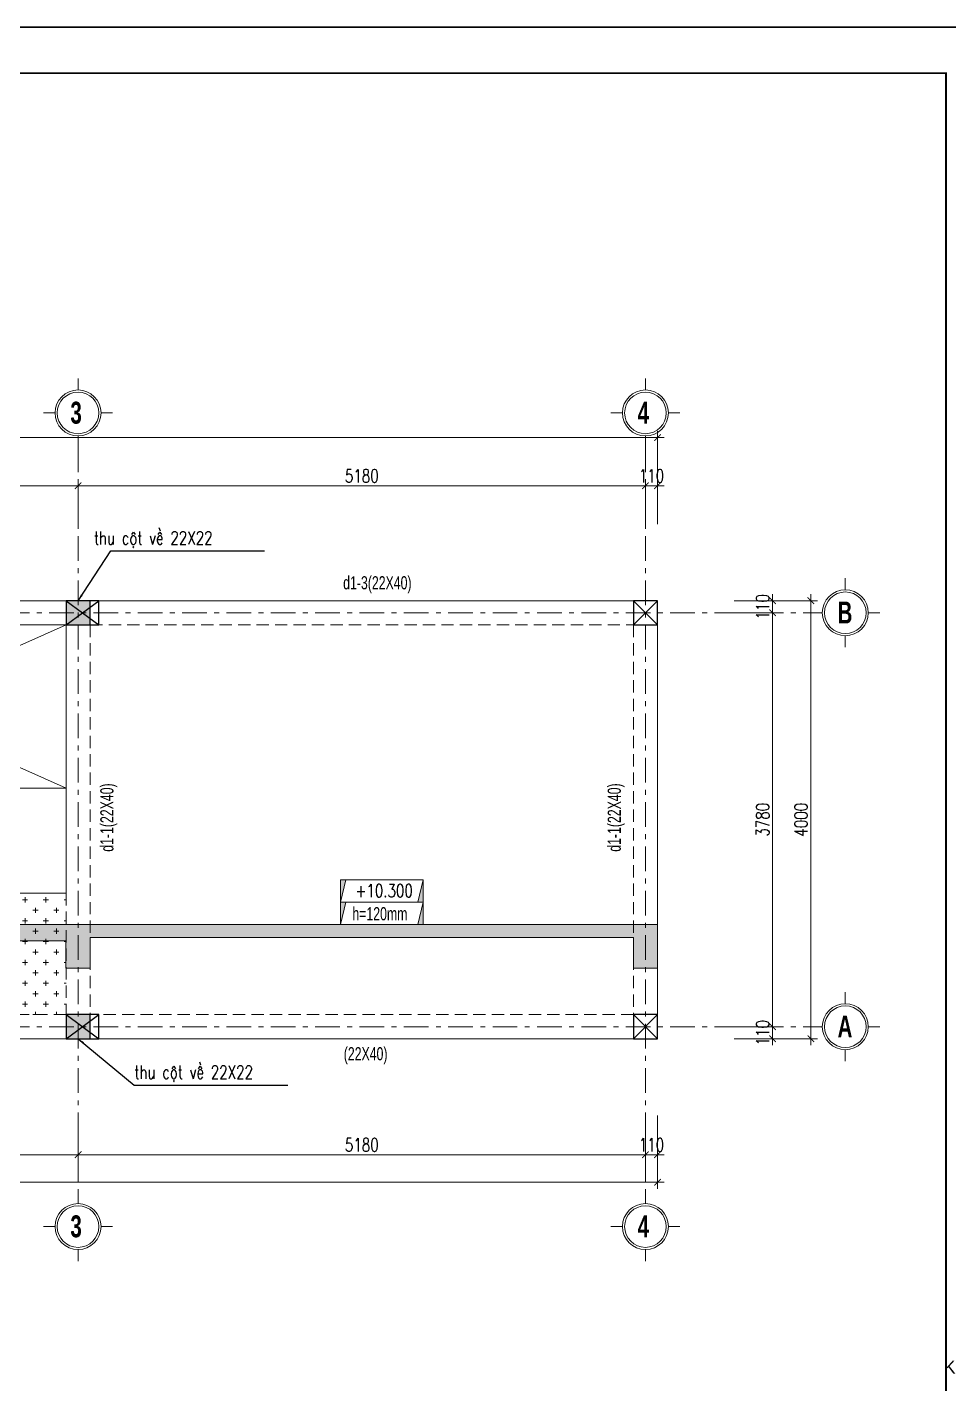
# Model space of a CAD drawing. Extents: x -2098986 to 943, y -1296280 to 73591.
# Drawn here: x -1772274 to -1763858, y -1156617 to -1144227 of the extents above; entities that cross this region are included whole.
import ezdxf
from ezdxf.enums import TextEntityAlignment as Align

# ---------------------------------------------------------------- set-up
doc = ezdxf.new("R2010")
doc.units = 0
doc.header["$LTSCALE"] = 150
doc.header["$PDMODE"] = 35
doc.linetypes.add('_Tim', pattern=[9, 5, -1.5, 1, -1.5])
doc.linetypes.add('HIDDEN', pattern=[0.375, 0.25, -0.125])
doc.layers.get('0').update_dxf_attribs({"lineweight": 18})
doc.layers.get('Defpoints').update_dxf_attribs({"lineweight": 18})
for name, color, linetype, lineweight in [('05.Text', 253, 'Continuous', 18), ('11.Khung bo', 32, 'Continuous', 50), ('12.Khung', 36, 'Continuous', 25), ('LS-CAT', 30, 'Continuous', 20), ('LS-DIM', 251, 'Continuous', 13), ('LS-HATCH', 147, 'Continuous', 9), ('LS-TEXT', 60, 'Continuous', 20), ('LS-THAY', 7, 'Continuous', 20), ('LS-TRUC', 108, '_Tim', 9)]:
    doc.layers.add(name, color=color, linetype=linetype, lineweight=lineweight)
doc.layers.add('DIM', color=1, linetype='Continuous')
doc.layers.add('HATCH', color=8, linetype='Continuous')
doc.layers.add('Tpl_Bound', color=1, linetype='Continuous', plot=False)
doc.styles.add('AVANTHB', font='')
doc.styles.add('KCVN-LEADER', font='vnromadi.shx', dxfattribs={"width": 0.7, "height": 4})
doc.styles.add('VnAvantH', font='')
doc.styles.add('vnsimpli', font='vnsimli.shx', dxfattribs={"width": 0.75})
doc.styles.get('AVANTHB').set_extended_font_data('.VnAvantH', bold=True)
doc.styles.get('VnAvantH').set_extended_font_data('.VnAvantH')
doc.dimstyles.new('D100(120)', dxfattribs={"dimtxt": 120, "dimasz": 60, "dimexe": 60, "dimexo": 0, "dimgap": 30, "dimtad": 1, "dimdec": 0, "dimdsep": 46, "dimtxsty": 'vnsimpli', "dimblk": 'ARCHTICK', "dimcen": 0, "dimdle": 60, "dimclrd": 256, "dimclre": 256, "dimclrt": 60, "dimadec": 0, "dimazin": 0, "dimtfac": 1, "dimtdec": 0, "dimtix": 1, "dimtmove": 0, "dimatfit": 3, "dimfxl": 1, "dimarcsym": 0})

# ---------------------------------------------------------------- blocks, each defined once
blk = doc.blocks.new('100')
at = {"layer": '11.Khung bo', "const_width": 26.66642171496807}
blk.add_lwpolyline([(1860912.952608051, -945239.81715016), (1860912.952608051, -916940.07710515), (1896062.629731093, -916940.07710515), (1896062.629731093, -945239.81715016)], close=True, dxfattribs=at)
blk.add_lwpolyline([(1860912.952608051, -945239.81715016), (1860912.952608051, -916940.07710515), (1896062.629731093, -916940.07710515), (1896062.629731093, -945239.81715016)], close=True, dxfattribs=at)
blk.add_lwpolyline([(1860912.952608051, -945239.81715016), (1860912.952608051, -916940.07710515), (1896062.629731093, -916940.07710515), (1896062.629731093, -945239.81715016)], close=True, dxfattribs=at)
at = {"layer": '12.Khung'}
blk.add_lwpolyline([(1901579.245723378, -945939.8107201778), (1901579.245723378, -916240.083535132), (1859579.631522303, -916240.083535132), (1859579.631522303, -945939.8107201778)], close=True, dxfattribs=at)
blk.add_lwpolyline([(1901579.245723378, -945939.8107201778), (1901579.245723378, -916240.083535132), (1859579.631522303, -916240.083535132), (1859579.631522303, -945939.8107201778)], close=True, dxfattribs=at)
blk.add_lwpolyline([(1901579.245723378, -945939.8107201778), (1901579.245723378, -916240.083535132), (1859579.631522303, -916240.083535132), (1859579.631522303, -945939.8107201778)], close=True, dxfattribs=at)
at = {"layer": '05.Text', "style": 'VnAvantH'}
blk.add_text('KTS.lª thÕ trinh', height=197.998181233638, dxfattribs=at).set_placement((1898428.190890329, -936733.1964811767), align=Align.RIGHT)
blk = doc.blocks.new('DANHTRUC')
for p, q in [((980383.3583424512, -947346.5755081226), (980383.3583424512, -947136.5755081228)), ((979963.3582164618, -947766.5756341117), (979753.3581534672, -947766.5756341117)), ((980803.3584684402, -947766.5756341117), (981013.3585314353, -947766.5756341117)), ((980383.3583424512, -948186.575760101), (980383.3583424512, -948396.575760101))]:
    blk.add_line(p, q)
for radius in [420.0001259892014, 380.0001259892015]:
    blk.add_circle((980383.3583424512, -947766.5756341117), radius)
blk = doc.blocks.new('_ArchTick')
at = {"layer": 'DIM', "color": 0, "const_width": 0.15}
blk.add_lwpolyline([(-0.5, -0.5), (0.5, 0.5)], dxfattribs=at)
blk = doc.blocks.new('*D1279')
at = {"layer": 'Defpoints', "color": 0, "transparency": 16777216}
for p in [(-2043752.803524339, -1120313.568283379), (-2047332.803524339, -1120663.568283379), (-2043752.803524339, -1120663.568283379)]:
    blk.add_point(p, dxfattribs=at)
at = {"layer": 'LS-DIM', "lineweight": -2, "transparency": 16777216}
for p, q in [((-2047332.803524339, -1120663.568283379), (-2047332.803524339, -1120253.568283379)), ((-2043752.803524339, -1120663.568283379), (-2043752.803524339, -1120253.568283379)), ((-2047392.803524339, -1120313.568283379), (-2043692.803524339, -1120313.568283379))]:
    blk.add_line(p, q, dxfattribs=at)
at = {"layer": 'LS-DIM', "lineweight": -2, "transparency": 16777216, "xscale": 60, "yscale": 60, "zscale": 60, "rotation": 180}
blk.add_blockref('_ArchTick', (-2047332.803524339, -1120313.568283379), dxfattribs=at)
at = {"layer": 'LS-DIM', "lineweight": -2, "transparency": 16777216, "xscale": 60, "yscale": 60, "zscale": 60}
blk.add_blockref('_ArchTick', (-2043752.803524339, -1120313.568283379), dxfattribs=at)
at = {"layer": 'LS-DIM', "color": 60, "transparency": 16777216, "insert": (-2045542.803524339, -1120223.568283379), "char_height": 120, "attachment_point": 5, "style": 'vnsimpli'}
blk.add_mtext('3580', dxfattribs=at)
blk = doc.blocks.new('*D1280')
at = {"layer": 'Defpoints', "color": 0, "transparency": 16777216}
for p in [(-2038572.803524339, -1120313.568283379), (-2043752.803524339, -1120663.568283379), (-2038572.803524339, -1120663.568283379)]:
    blk.add_point(p, dxfattribs=at)
at = {"layer": 'LS-DIM', "lineweight": -2, "transparency": 16777216}
for p, q in [((-2043752.803524339, -1120663.568283379), (-2043752.803524339, -1120253.568283379)), ((-2038572.803524339, -1120663.568283379), (-2038572.803524339, -1120253.568283379)), ((-2043812.803524339, -1120313.568283379), (-2038512.803524339, -1120313.568283379))]:
    blk.add_line(p, q, dxfattribs=at)
at = {"layer": 'LS-DIM', "lineweight": -2, "transparency": 16777216, "xscale": 60, "yscale": 60, "zscale": 60, "rotation": 180}
blk.add_blockref('_ArchTick', (-2043752.803524339, -1120313.568283379), dxfattribs=at)
at = {"layer": 'LS-DIM', "lineweight": -2, "transparency": 16777216, "xscale": 60, "yscale": 60, "zscale": 60}
blk.add_blockref('_ArchTick', (-2038572.803524339, -1120313.568283379), dxfattribs=at)
at = {"layer": 'LS-DIM', "color": 60, "transparency": 16777216, "insert": (-2041162.803524339, -1120223.568283379), "char_height": 120, "attachment_point": 5, "style": 'vnsimpli'}
blk.add_mtext('5180', dxfattribs=at)
blk = doc.blocks.new('*D1281')
at = {"layer": 'Defpoints', "color": 0, "transparency": 16777216}
for p in [(-2038462.803524339, -1120313.568283379), (-2038572.803524339, -1120663.568283379), (-2038462.803524339, -1120663.568283379)]:
    blk.add_point(p, dxfattribs=at)
at = {"layer": 'LS-DIM', "lineweight": -2, "transparency": 16777216}
for p, q in [((-2038572.803524339, -1120663.568283379), (-2038572.803524339, -1120253.568283379)), ((-2038462.803524339, -1120663.568283379), (-2038462.803524339, -1120253.568283379)), ((-2038572.803524339, -1120313.568283379), (-2038632.803524339, -1120313.568283379)), ((-2038572.803524339, -1120313.568283379), (-2038462.803524339, -1120313.568283379)), ((-2038462.803524339, -1120313.568283379), (-2038402.803524339, -1120313.568283379))]:
    blk.add_line(p, q, dxfattribs=at)
at = {"layer": 'LS-DIM', "lineweight": -2, "transparency": 16777216, "xscale": 60, "yscale": 60, "zscale": 60}
blk.add_blockref('_ArchTick', (-2038572.803524339, -1120313.568283379), dxfattribs=at)
at = {"layer": 'LS-DIM', "lineweight": -2, "transparency": 16777216, "xscale": 60, "yscale": 60, "zscale": 60, "rotation": 180}
blk.add_blockref('_ArchTick', (-2038462.803524339, -1120313.568283379), dxfattribs=at)
at = {"layer": 'LS-DIM', "color": 60, "transparency": 16777216, "insert": (-2038517.803524339, -1120223.568283379), "char_height": 120, "attachment_point": 5, "style": 'vnsimpli'}
blk.add_mtext('110', dxfattribs=at)
blk = doc.blocks.new('*D1282')
at = {"layer": 'Defpoints', "color": 0, "transparency": 16777216}
for p in [(-2053462.803524339, -1119873.568283379), (-2053462.803524339, -1120663.568283379), (-2038462.803524339, -1120663.568283379)]:
    blk.add_point(p, dxfattribs=at)
at = {"layer": 'LS-DIM', "lineweight": -2, "transparency": 16777216}
for p, q in [((-2038402.803524339, -1119873.568283379), (-2053522.803524339, -1119873.568283379)), ((-2053462.803524339, -1120663.568283379), (-2053462.803524339, -1119813.568283379)), ((-2038462.803524339, -1120663.568283379), (-2038462.803524339, -1119813.568283379))]:
    blk.add_line(p, q, dxfattribs=at)
at = {"layer": 'LS-DIM', "lineweight": -2, "transparency": 16777216, "xscale": 60, "yscale": 60, "zscale": 60, "rotation": 180}
blk.add_blockref('_ArchTick', (-2053462.803524339, -1119873.568283379), dxfattribs=at)
at = {"layer": 'LS-DIM', "lineweight": -2, "transparency": 16777216, "xscale": 60, "yscale": 60, "zscale": 60}
blk.add_blockref('_ArchTick', (-2038462.803524339, -1119873.568283379), dxfattribs=at)
at = {"layer": 'LS-DIM', "color": 60, "transparency": 16777216, "insert": (-2045961.803524339, -1119783.568283379), "char_height": 120, "attachment_point": 5, "style": 'vnsimpli'}
blk.add_mtext('15000', dxfattribs=at)
blk = doc.blocks.new('*D1289')
at = {"layer": 'Defpoints', "color": 0, "transparency": 16777216}
for p in [(-2047332.803524339, -1126063.568283379), (-2043752.803524339, -1126063.568283379), (-2043752.803524339, -1126422.568283379)]:
    blk.add_point(p, dxfattribs=at)
at = {"layer": 'LS-DIM', "lineweight": -2, "transparency": 16777216}
for p, q in [((-2047332.803524339, -1126063.568283379), (-2047332.803524339, -1126482.568283379)), ((-2043752.803524339, -1126063.568283379), (-2043752.803524339, -1126482.568283379)), ((-2047392.803524339, -1126422.568283379), (-2043692.803524339, -1126422.568283379))]:
    blk.add_line(p, q, dxfattribs=at)
at = {"layer": 'LS-DIM', "lineweight": -2, "transparency": 16777216, "xscale": 60, "yscale": 60, "zscale": 60, "rotation": 180}
blk.add_blockref('_ArchTick', (-2047332.803524339, -1126422.568283379), dxfattribs=at)
at = {"layer": 'LS-DIM', "lineweight": -2, "transparency": 16777216, "xscale": 60, "yscale": 60, "zscale": 60}
blk.add_blockref('_ArchTick', (-2043752.803524339, -1126422.568283379), dxfattribs=at)
at = {"layer": 'LS-DIM', "color": 60, "transparency": 16777216, "insert": (-2045542.803524339, -1126332.568283379), "char_height": 120, "attachment_point": 5, "style": 'vnsimpli'}
blk.add_mtext('3580', dxfattribs=at)
blk = doc.blocks.new('*D1290')
at = {"layer": 'Defpoints', "color": 0, "transparency": 16777216}
for p in [(-2043752.803524339, -1126063.568283379), (-2038572.803524339, -1126063.568283379), (-2038572.803524339, -1126422.568283379)]:
    blk.add_point(p, dxfattribs=at)
at = {"layer": 'LS-DIM', "lineweight": -2, "transparency": 16777216}
for p, q in [((-2043752.803524339, -1126063.568283379), (-2043752.803524339, -1126482.568283379)), ((-2038572.803524339, -1126063.568283379), (-2038572.803524339, -1126482.568283379)), ((-2043812.803524339, -1126422.568283379), (-2038512.803524339, -1126422.568283379))]:
    blk.add_line(p, q, dxfattribs=at)
at = {"layer": 'LS-DIM', "lineweight": -2, "transparency": 16777216, "xscale": 60, "yscale": 60, "zscale": 60, "rotation": 180}
blk.add_blockref('_ArchTick', (-2043752.803524339, -1126422.568283379), dxfattribs=at)
at = {"layer": 'LS-DIM', "lineweight": -2, "transparency": 16777216, "xscale": 60, "yscale": 60, "zscale": 60}
blk.add_blockref('_ArchTick', (-2038572.803524339, -1126422.568283379), dxfattribs=at)
at = {"layer": 'LS-DIM', "color": 60, "transparency": 16777216, "insert": (-2041162.803524339, -1126332.568283379), "char_height": 120, "attachment_point": 5, "style": 'vnsimpli'}
blk.add_mtext('5180', dxfattribs=at)
blk = doc.blocks.new('*D1291')
at = {"layer": 'Defpoints', "color": 0, "transparency": 16777216}
for p in [(-2038572.803524339, -1126063.568283379), (-2038462.803524339, -1126063.568283379), (-2038462.803524339, -1126422.568283379)]:
    blk.add_point(p, dxfattribs=at)
at = {"layer": 'LS-DIM', "lineweight": -2, "transparency": 16777216}
for p, q in [((-2038572.803524339, -1126063.568283379), (-2038572.803524339, -1126482.568283379)), ((-2038462.803524339, -1126063.568283379), (-2038462.803524339, -1126482.568283379)), ((-2038572.803524339, -1126422.568283379), (-2038632.803524339, -1126422.568283379)), ((-2038572.803524339, -1126422.568283379), (-2038462.803524339, -1126422.568283379)), ((-2038462.803524339, -1126422.568283379), (-2038402.803524339, -1126422.568283379))]:
    blk.add_line(p, q, dxfattribs=at)
at = {"layer": 'LS-DIM', "lineweight": -2, "transparency": 16777216, "xscale": 60, "yscale": 60, "zscale": 60}
blk.add_blockref('_ArchTick', (-2038572.803524339, -1126422.568283379), dxfattribs=at)
at = {"layer": 'LS-DIM', "lineweight": -2, "transparency": 16777216, "xscale": 60, "yscale": 60, "zscale": 60, "rotation": 180}
blk.add_blockref('_ArchTick', (-2038462.803524339, -1126422.568283379), dxfattribs=at)
at = {"layer": 'LS-DIM', "color": 60, "transparency": 16777216, "insert": (-2038517.803524339, -1126332.568283379), "char_height": 120, "attachment_point": 5, "style": 'vnsimpli'}
blk.add_mtext('110', dxfattribs=at)
blk = doc.blocks.new('*D1292')
at = {"layer": 'Defpoints', "color": 0, "transparency": 16777216}
for p in [(-2053462.803524339, -1126063.568283379), (-2038462.803524339, -1126063.568283379), (-2053462.803524339, -1126673.568283379)]:
    blk.add_point(p, dxfattribs=at)
at = {"layer": 'LS-DIM', "lineweight": -2, "transparency": 16777216}
for p, q in [((-2053462.803524339, -1126063.568283379), (-2053462.803524339, -1126733.568283379)), ((-2038462.803524339, -1126063.568283379), (-2038462.803524339, -1126733.568283379)), ((-2038402.803524339, -1126673.568283379), (-2053522.803524339, -1126673.568283379))]:
    blk.add_line(p, q, dxfattribs=at)
at = {"layer": 'LS-DIM', "lineweight": -2, "transparency": 16777216, "xscale": 60, "yscale": 60, "zscale": 60, "rotation": 180}
blk.add_blockref('_ArchTick', (-2053462.803524339, -1126673.568283379), dxfattribs=at)
at = {"layer": 'LS-DIM', "lineweight": -2, "transparency": 16777216, "xscale": 60, "yscale": 60, "zscale": 60}
blk.add_blockref('_ArchTick', (-2038462.803524339, -1126673.568283379), dxfattribs=at)
at = {"layer": 'LS-DIM', "color": 60, "transparency": 16777216, "insert": (-2045961.803524339, -1126583.568283379), "char_height": 120, "attachment_point": 5, "style": 'vnsimpli'}
blk.add_mtext('15000', dxfattribs=at)
blk = doc.blocks.new('*D1293')
at = {"layer": 'Defpoints', "color": 0, "transparency": 16777216}
for p in [(-2037762.80352434, -1125253.568283379), (-2037412.803524345, -1125253.568283379), (-2037762.80352434, -1125363.568283379)]:
    blk.add_point(p, dxfattribs=at)
at = {"layer": 'LS-DIM', "lineweight": -2, "transparency": 16777216}
for p, q in [((-2037762.80352434, -1125253.568283379), (-2037352.803524345, -1125253.568283379)), ((-2037412.803524345, -1125253.568283379), (-2037412.803524345, -1125193.568283379)), ((-2037412.803524345, -1125363.568283379), (-2037412.803524345, -1125253.568283379)), ((-2037762.80352434, -1125363.568283379), (-2037352.803524345, -1125363.568283379)), ((-2037412.803524345, -1125363.568283379), (-2037412.803524345, -1125423.568283379))]:
    blk.add_line(p, q, dxfattribs=at)
at = {"layer": 'LS-DIM', "lineweight": -2, "transparency": 16777216, "xscale": 60, "yscale": 60, "zscale": 60}
for p, rotation in [((-2037412.803524345, -1125253.568283379), 270), ((-2037412.803524345, -1125363.568283379), 90)]:
    blk.add_blockref('_ArchTick', p, dxfattribs=dict(at, rotation=rotation))
at = {"layer": 'LS-DIM', "color": 60, "transparency": 16777216, "insert": (-2037502.803524344, -1125308.568283378), "char_height": 120, "attachment_point": 5, "rotation": 90, "style": 'vnsimpli'}
blk.add_mtext('110', dxfattribs=at)
blk = doc.blocks.new('*D1294')
at = {"layer": 'Defpoints', "color": 0, "transparency": 16777216}
for p in [(-2037762.80352434, -1121473.568283379), (-2037412.803524346, -1121473.568283379), (-2037762.80352434, -1125253.568283379)]:
    blk.add_point(p, dxfattribs=at)
at = {"layer": 'LS-DIM', "lineweight": -2, "transparency": 16777216}
for p, q in [((-2037412.803524346, -1125313.568283379), (-2037412.803524346, -1121413.568283379)), ((-2037762.80352434, -1121473.568283379), (-2037352.803524346, -1121473.568283379)), ((-2037762.80352434, -1125253.568283379), (-2037352.803524346, -1125253.568283379))]:
    blk.add_line(p, q, dxfattribs=at)
at = {"layer": 'LS-DIM', "lineweight": -2, "transparency": 16777216, "xscale": 60, "yscale": 60, "zscale": 60}
for p, rotation in [((-2037412.803524346, -1121473.568283379), 90), ((-2037412.803524346, -1125253.568283379), 270)]:
    blk.add_blockref('_ArchTick', p, dxfattribs=dict(at, rotation=rotation))
at = {"layer": 'LS-DIM', "color": 60, "transparency": 16777216, "insert": (-2037502.803524345, -1123363.568283378), "char_height": 120, "attachment_point": 5, "rotation": 90, "style": 'vnsimpli'}
blk.add_mtext('3780', dxfattribs=at)
blk = doc.blocks.new('*D1295')
at = {"layer": 'Defpoints', "color": 0, "transparency": 16777216}
for p in [(-2037762.80352434, -1121363.568283379), (-2037412.803524346, -1121363.568283379), (-2037762.80352434, -1121473.568283379)]:
    blk.add_point(p, dxfattribs=at)
at = {"layer": 'LS-DIM', "lineweight": -2, "transparency": 16777216}
for p, q in [((-2037762.80352434, -1121363.568283379), (-2037352.803524346, -1121363.568283379)), ((-2037412.803524346, -1121363.568283379), (-2037412.803524346, -1121303.568283379)), ((-2037412.803524346, -1121473.568283379), (-2037412.803524346, -1121363.568283379)), ((-2037762.80352434, -1121473.568283379), (-2037352.803524346, -1121473.568283379)), ((-2037412.803524346, -1121473.568283379), (-2037412.803524346, -1121533.568283379))]:
    blk.add_line(p, q, dxfattribs=at)
at = {"layer": 'LS-DIM', "lineweight": -2, "transparency": 16777216, "xscale": 60, "yscale": 60, "zscale": 60}
for p, rotation in [((-2037412.803524346, -1121363.568283379), 270), ((-2037412.803524346, -1121473.568283379), 90)]:
    blk.add_blockref('_ArchTick', p, dxfattribs=dict(at, rotation=rotation))
at = {"layer": 'LS-DIM', "color": 60, "transparency": 16777216, "insert": (-2037502.803524346, -1121418.568283378), "char_height": 120, "attachment_point": 5, "rotation": 90, "style": 'vnsimpli'}
blk.add_mtext('110', dxfattribs=at)
blk = doc.blocks.new('*D1296')
at = {"layer": 'Defpoints', "color": 0, "transparency": 16777216}
for p in [(-2037762.80352434, -1121363.56828338), (-2037762.80352434, -1125363.568283379), (-2037062.803524345, -1125363.568283379)]:
    blk.add_point(p, dxfattribs=at)
at = {"layer": 'LS-DIM', "lineweight": -2, "transparency": 16777216}
for p, q in [((-2037762.80352434, -1121363.56828338), (-2037002.803524345, -1121363.56828338)), ((-2037062.803524345, -1121303.56828338), (-2037062.803524345, -1125423.568283379)), ((-2037762.80352434, -1125363.568283379), (-2037002.803524345, -1125363.568283379))]:
    blk.add_line(p, q, dxfattribs=at)
at = {"layer": 'LS-DIM', "lineweight": -2, "transparency": 16777216, "xscale": 60, "yscale": 60, "zscale": 60}
for p, rotation in [((-2037062.803524345, -1121363.56828338), 90), ((-2037062.803524345, -1125363.568283379), 270)]:
    blk.add_blockref('_ArchTick', p, dxfattribs=dict(at, rotation=rotation))
at = {"layer": 'LS-DIM', "color": 60, "transparency": 16777216, "insert": (-2037152.803524344, -1123363.568283378), "char_height": 120, "attachment_point": 5, "rotation": 90, "style": 'vnsimpli'}
blk.add_mtext('4000', dxfattribs=at)
blk = doc.blocks.new('cot MB')
at = {"layer": 'LS-DIM'}
for points in [[(122683.6432431718, -484995.6967453832), (122600.9388813491, -484995.6967453831), (122600.9388813491, -485336.0968045549)], [(123862.8980267163, -484995.696745383), (123780.1936648936, -485336.0968045549), (123862.8980267162, -485336.0968045549)]]:
    blk.add_hatch(color=256, dxfattribs=at).paths.add_polyline_path(points)
for p, q in [((122600.9388813491, -485336.0968045549), (122683.6432431718, -484995.6967453831)), ((123862.8980267162, -484995.6967453831), (123780.1936648936, -485336.0968045549))]:
    blk.add_line(p, q, dxfattribs=at)
blk.add_lwpolyline([(122600.9388813491, -484995.6967453831), (123862.8980267162, -484995.6967453831), (123862.8980267162, -485336.0968045549), (122600.9388813491, -485336.0968045549)], close=True, dxfattribs=at)
blk = doc.blocks.new('123213123')
at = {"layer": 'HATCH'}
h = blk.add_hatch(color=256, dxfattribs=at)
h.dxf.hatch_style = 1
h.paths.add_polyline_path([(-2043862.803524339, -1121583.568283379), (-2043642.803524339, -1121583.568283379), (-2043642.803524339, -1121363.568283379), (-2043862.803524339, -1121363.568283379)])
h = blk.add_hatch(color=256, dxfattribs=at)
h.dxf.hatch_style = 1
h.paths.add_polyline_path([(-2043862.803524339, -1125363.568283379), (-2043642.803524339, -1125363.568283379), (-2043642.803524339, -1125143.568283379), (-2043862.803524339, -1125143.568283379)])
at = {"layer": 'DIM'}
for p, q in [((-2043862.803524339, -1121363.568283379), (-2043562.803524339, -1121583.568283379)), ((-2043862.803524339, -1121583.568283379), (-2043562.803524339, -1121363.568283379)), ((-2038682.803524339, -1121363.568283379), (-2038462.803524339, -1121583.568283379)), ((-2038682.803524339, -1121583.568283379), (-2038462.803524339, -1121363.568283379)), ((-2043862.803524339, -1125143.568283379), (-2043562.803524339, -1125363.568283379)), ((-2043862.803524339, -1125363.568283379), (-2043562.803524339, -1125143.568283379)), ((-2038682.803524339, -1125143.568283379), (-2038462.803524339, -1125363.568283379)), ((-2038682.803524339, -1125363.568283379), (-2038462.803524339, -1125143.568283379))]:
    blk.add_line(p, q, dxfattribs=at)
for points in [[(-2043862.803524339, -1121583.568283379), (-2043642.803524339, -1121583.568283379), (-2043642.803524339, -1121363.568283379), (-2043862.803524339, -1121363.568283379)], [(-2043862.803524339, -1121583.568283379), (-2043562.803524339, -1121583.568283379), (-2043562.803524339, -1121363.568283379), (-2043862.803524339, -1121363.568283379)], [(-2038682.803524339, -1121583.568283379), (-2038462.803524339, -1121583.568283379), (-2038462.803524339, -1121363.568283379), (-2038682.803524339, -1121363.568283379)], [(-2043862.803524339, -1125363.568283379), (-2043642.803524339, -1125363.568283379), (-2043642.803524339, -1125143.568283379), (-2043862.803524339, -1125143.568283379)], [(-2043862.803524339, -1125363.568283379), (-2043562.803524339, -1125363.568283379), (-2043562.803524339, -1125143.568283379), (-2043862.803524339, -1125143.568283379)], [(-2038682.803524339, -1125363.568283379), (-2038462.803524339, -1125363.568283379), (-2038462.803524339, -1125143.568283379), (-2038682.803524339, -1125143.568283379)]]:
    blk.add_lwpolyline(points, close=True, dxfattribs=at)
at = {"layer": 'LS-TRUC', "ltscale": 0.3}
for p, q in [((-2043752.803524339, -1119963.568283379), (-2043752.803524339, -1126763.568283379)), ((-2038572.803524339, -1119963.568283379), (-2038572.803524339, -1126763.568283379)), ((-2055762.803524339, -1121473.568283379), (-2037062.803524339, -1121473.568283379)), ((-2055762.803524339, -1125253.568283379), (-2037062.803524339, -1125253.568283379))]:
    blk.add_line(p, q, dxfattribs=at)
at = {"layer": '05.Text', "xscale": 0.5, "yscale": 0.5, "zscale": 0.5}
for p in [(-2533945.482695565, -645765.2804033284), (-2528764.482695565, -645765.2804033284), (-2526939.482601073, -647590.2804663231), (-2526939.482601073, -651370.280466323), (-2533945.482695565, -653195.2805293172), (-2528764.482695565, -653195.2805293172)]:
    blk.add_blockref('DANHTRUC', p, dxfattribs=at)
at = {"layer": '05.Text', "style": 'AVANTHB', "width": 0.7}
for s, p in [('3', (-2043823.605833177, -1119746.24754268)), ('4', (-2038643.605833177, -1119746.24754268)), ('B', (-2036818.605738684, -1121571.247605674)), ('A', (-2036818.605738684, -1125351.247605674)), ('3', (-2043823.605833177, -1127176.247668669)), ('4', (-2038643.605833177, -1127176.247668669))]:
    blk.add_text(s, height=200, dxfattribs=at).set_placement(p)
at = {"layer": 'LS-DIM'}
for base, p1, p2, picture, middle in [((-2053462.803524339, -1119873.568283379), (-2038462.803524339, -1120663.568283379), (-2053462.803524339, -1120663.568283379), '*D1282', (-2045961.803524339, -1119873.568283379)), ((-2053462.803524339, -1126673.568283379), (-2038462.803524339, -1126063.568283379), (-2053462.803524339, -1126063.568283379), '*D1292', (-2045961.803524339, -1126673.568283379))]:
    dim = blk.add_linear_dim(base=base, p1=p1, p2=p2, dimstyle='D100(120)', dxfattribs=at)
    dim.commit()
    dim.dimension.update_dxf_attribs({"geometry": picture, "text_midpoint": middle, "dimtype": 160})
for base, p1, p2, picture, middle in [((-2043752.803524339, -1120313.568283379), (-2047332.803524339, -1120663.568283379), (-2043752.803524339, -1120663.568283379), '*D1279', (-2045542.803524339, -1120223.568283379)), ((-2038572.803524339, -1120313.568283379), (-2043752.803524339, -1120663.568283379), (-2038572.803524339, -1120663.568283379), '*D1280', (-2041162.803524339, -1120223.568283379)), ((-2038462.803524339, -1120313.568283379), (-2038572.803524339, -1120663.568283379), (-2038462.803524339, -1120663.568283379), '*D1281', (-2038517.803524339, -1120223.568283379)), ((-2043752.803524339, -1126422.568283379), (-2047332.803524339, -1126063.568283379), (-2043752.803524339, -1126063.568283379), '*D1289', (-2045542.803524339, -1126332.568283379)), ((-2038572.803524339, -1126422.568283379), (-2043752.803524339, -1126063.568283379), (-2038572.803524339, -1126063.568283379), '*D1290', (-2041162.803524339, -1126332.568283379)), ((-2038462.803524339, -1126422.568283379), (-2038572.803524339, -1126063.568283379), (-2038462.803524339, -1126063.568283379), '*D1291', (-2038517.803524339, -1126332.568283379))]:
    dim = blk.add_linear_dim(base=base, p1=p1, p2=p2, dimstyle='D100(120)', override={"dimtmove": 1}, dxfattribs=at)
    dim.commit()
    dim.dimension.update_dxf_attribs({"geometry": picture, "text_midpoint": middle})
for base, p1, p2, picture, middle in [((-2037412.803524346, -1121363.568283379), (-2037762.803524339, -1121473.568283379), (-2037762.803524339, -1121363.568283379), '*D1295', (-2037502.803524346, -1121418.568283378)), ((-2037412.803524346, -1121473.568283379), (-2037762.803524339, -1125253.568283379), (-2037762.803524339, -1121473.568283379), '*D1294', (-2037502.803524345, -1123363.568283378))]:
    dim = blk.add_linear_dim(base=base, p1=p1, p2=p2, angle=90, dimstyle='D100(120)', override={"dimtmove": 1}, dxfattribs=at)
    dim.commit()
    dim.dimension.update_dxf_attribs({"geometry": picture, "text_midpoint": middle})
for base, p1, p2, picture, middle in [((-2037062.803524345, -1125363.568283379), (-2037762.803524339, -1121363.568283379), (-2037762.803524339, -1125363.568283379), '*D1296', (-2037152.803524344, -1123363.568283378)), ((-2037412.803524345, -1125253.568283379), (-2037762.803524339, -1125363.568283379), (-2037762.803524339, -1125253.568283379), '*D1293', (-2037502.803524344, -1125308.568283378))]:
    dim = blk.add_linear_dim(base=base, p1=p1, p2=p2, angle=90, dimstyle='D100(120)', dxfattribs=at)
    dim.commit()
    dim.dimension.update_dxf_attribs({"geometry": picture, "text_midpoint": middle})
blk = doc.blocks.new('qqwe12321321312321')
at = {"layer": 'LS-HATCH'}
h = blk.add_hatch(dxfattribs=at)
h.set_pattern_fill('CROSS', color=256, scale=15)
h.set_pattern_definition([(0, (0, -46440.0000000447), (95.25, 95.25), [47.625, -142.875]), (90, (23.8125, -46463.8125000447), (-95.25, 95.25), [47.625, -142.875])])
h.paths.add_polyline_path([(-2051840.803524339, -1101966.568283378), (-2051840.803524339, -1100856.568283379), (-2053020.803524339, -1100856.568283379), (-2053020.803524339, -1101966.568283379)])
h.paths.add_polyline_path([(-2049660.803524339, -1100856.568283379), (-2050840.803524339, -1100856.568283379), (-2050840.803524339, -1101966.568283379), (-2049660.803524339, -1101966.568283379)])
at = {"layer": 'LS-DIM'}
for p, q in [((-2053020.803524339, -1099897.000000045), (-2049660.803524339, -1098406.568283379)), ((-2049660.803524339, -1099897.000000045), (-2053020.803524339, -1098406.568283379))]:
    blk.add_line(p, q, dxfattribs=at)
at = {"layer": 'LS-DIM', "linetype": 'HIDDEN', "ltscale": 3}
for p, q in [((-2049440.803524339, -1098406.568283379), (-2049440.803524339, -1101966.568283379)), ((-2049440.803524339, -1098406.568283379), (-2044480.803524339, -1098406.568283379)), ((-2044480.803524339, -1098406.568283379), (-2044480.803524339, -1101966.568283379)), ((-2049660.803524339, -1100856.568283379), (-2049660.803524339, -1101966.568283379)), ((-2049660.803524339, -1101966.568283379), (-2050840.803524339, -1101966.568283379)), ((-2044480.803524339, -1101966.568283379), (-2049440.803524339, -1101966.568283379))]:
    blk.add_line(p, q, dxfattribs=at)
at = {"layer": 'LS-DIM'}
blk.add_lwpolyline([(-2050840.803524339, -1099897.000000045), (-2050306.303524339, -1099897.000000045), (-2050306.303524339, -1099786.000000045), (-2050195.303524339, -1100008.000000045), (-2050195.303524339, -1099897.000000045), (-2049660.803524339, -1099897.000000045)], dxfattribs=at)
at = {"layer": 'LS-THAY'}
for p, q in [((-2060160.803524339, -1098186.568283379), (-2044260.803524339, -1098186.568283379)), ((-2044260.803524339, -1098186.568283379), (-2044260.803524339, -1102186.568283379)), ((-2053020.803524339, -1098406.568283379), (-2049660.803524339, -1098406.568283379)), ((-2049660.803524339, -1098406.568283379), (-2049660.803524339, -1100856.568283379)), ((-2044260.803524339, -1102186.568283379), (-2060160.803524339, -1102186.568283379))]:
    blk.add_line(p, q, dxfattribs=at)
blk.add_lwpolyline([(-2049660.803524339, -1100856.568283379), (-2053020.803524339, -1100856.568283379)], dxfattribs=at)
blk.add_blockref('123213123', (-5798, 23177), dxfattribs=at)

msp = doc.modelspace()

# ---------------------------------------------------------------- hatches: boundary and pattern name
at = {"layer": 'LS-DIM'}
h = msp.add_hatch(dxfattribs=at)
h.set_pattern_fill('BT-01', color=256, scale=33, pattern_type=2)
h.set_pattern_definition([(49.99999999999999, (277742.877385011, -51278.86706611584), (236.6958602582486, -20.70820454425639), [24.75, -272.25]), (355, (277742.877385011, -51278.86706611584), (-45.78794009229, 248.2234041210039), [19.8, -217.8]), (100.4514, (277762.602039411, -51280.59274831584), (190.9080959656271, 227.5150488801147), [21.0342627, -231.37689696]), (46.1842, (277742.877385011, -51212.86706611584), (352.1895460464627, -54.62127472857597), [37.125, -408.375]), (96.63560000000001, (277772.226510861, -51217.41885742584), (308.4386928310721, 321.4588973971458), [31.55139504, -347.06529]), (351.1842, (277742.877385011, -51212.86706611584), (308.438441894097, 321.4591383053571), [29.7, -326.7]), (21, (277775.877385011, -51229.36706611584), (196.9793271990924, -132.8642339195618), [24.75, -272.25]), (326.0000000000001, (277775.877385011, -51229.36706611584), (80.29405953412197, 239.2995148654615), [19.8, -217.8]), (71.4514, (277792.292321901, -51240.43909609584), (277.2734674318917, 106.4350639142843), [21.0342627, -231.37689696]), (37.5, (277742.877385011, -51278.86706611584), (4.012752254705921, 109.8549717643328), [0, -215.16, 0, -221.1, 0, -218.625]), (7.5, (277742.877385011, -51278.86706611584), (86.81294735590905, 130.1558649211789), [0, -126.06, 0, -210.21, 0, -83.325]), (327.5, (277669.287385011, -51278.86706611584), (176.161403936895, -7.443107672345319), [0, -82.5, 0, -257.4, 0, -341.55]), (317.5, (277636.287385011, -51278.86706611584), (192.4514358829875, 33.03464416966485), [0, -107.25, 0, -170.94, 0, -242.55]), (45, (277742.877385011, -51278.86706611584), (-99.1717260614133, 99.1717260614133), []), (45, (277742.877385011, -51238.44206611584), (-99.1717260614133, 99.1717260614133), [])])
edge = h.paths.add_edge_path()
edge.add_line((-1766517.926139328, -1152421.867066161), (-1766517.926139328, -1152821.867066161))
edge.add_line((-1766517.926139328, -1152821.867066161), (-1766737.926139328, -1152821.867066161))
edge.add_line((-1766737.926139328, -1152821.867066161), (-1766737.926139328, -1152541.867066161))
edge.add_line((-1766737.926139328, -1152541.867066161), (-1771698.926139328, -1152541.867066161))
edge.add_line((-1771698.926139328, -1152541.867066161), (-1771698.926139328, -1152821.867066161))
edge.add_line((-1771698.926139328, -1152821.867066161), (-1771918.926139328, -1152821.867066161))
edge.add_line((-1771918.926139328, -1152821.867066161), (-1771918.926139328, -1152571.86706616))
edge.add_line((-1771918.926139328, -1152571.86706616), (-1773098.777566129, -1152571.867066161))
edge.add_line((-1773098.777566129, -1152571.867066161), (-1774098.916160944, -1151821.867066161))
edge.add_line((-1774098.916160944, -1151821.867066161), (-1775278.926139328, -1151821.867066161))
edge.add_line((-1775278.926139328, -1151821.867066161), (-1775278.926139328, -1152071.867066161))
edge.add_line((-1775278.926139328, -1152071.867066161), (-1775498.926139328, -1152071.867066161))
edge.add_line((-1775498.926139328, -1152071.867066161), (-1775498.926139328, -1151791.867066161))
edge.add_line((-1775498.926139328, -1151791.867066161), (-1781297.926139328, -1151791.867066161))
edge.add_line((-1781297.926139328, -1151791.867066161), (-1781297.926139328, -1152071.796450996))
edge.add_line((-1781297.926139328, -1152071.796450996), (-1781517.926139328, -1152071.796450996))
edge.add_line((-1781517.926139328, -1152071.796450996), (-1781517.926139328, -1151791.867066161))
edge.add_line((-1781517.926139328, -1151791.867066161), (-1782267.926139328, -1151791.867066161))
edge.add_line((-1782267.926139328, -1151791.867066161), (-1782267.926139328, -1152071.796450996))
edge.add_line((-1782267.926139328, -1152071.796450996), (-1782417.926139328, -1152071.796450996))
edge.add_line((-1782417.926139328, -1152071.796450996), (-1782417.926139328, -1151671.867066161))
edge.add_line((-1782417.926139328, -1151671.867066161), (-1774098.926139328, -1151671.867066161))
edge.add_line((-1774098.926139328, -1151671.867066161), (-1773098.926139328, -1152421.763134453))
edge.add_line((-1773098.926139328, -1152421.763134453), (-1766517.926139328, -1152422.342773917))

# ---------------------------------------------------------------- linework, layer by layer
at = {"layer": 'LS-CAT'}
for points in [[(-1773098.926139328, -1152421.763134453), (-1766517.926139328, -1152422.342773917)], [(-1766517.926139328, -1152421.867066161), (-1766517.926139328, -1152821.867066161), (-1766737.926139328, -1152821.867066161), (-1766737.926139328, -1152541.867066161), (-1771698.926139328, -1152541.867066161), (-1771698.926139328, -1152821.867066161), (-1771918.926139328, -1152821.867066161), (-1771918.926139328, -1152571.86706616), (-1773098.777566129, -1152571.867066161)]]:
    msp.add_lwpolyline(points, dxfattribs=at)
at = {"layer": 'Tpl_Bound', "color": 1}
msp.add_lwpolyline([(-1785773.321073784, -1162047.116346018), (-1785773.321073784, -1144227.11634602), (-1760573.321073787, -1144227.11634602), (-1760573.321073787, -1162047.116346018)], close=True, dxfattribs=at)

# ---------------------------------------------------------------- block references
at = {"layer": '05.Text', "xscale": 0.6000055114637588, "yscale": 0.6000055114637588, "zscale": 0.6000055114637588}
msp.add_blockref('100', (-2901531.348992911, -594478.0164009259), dxfattribs=at)
at = {"layer": 'LS-DIM'}
msp.add_blockref('qqwe12321321312321', (277742.877385011, -51278.86706611584), dxfattribs=at)
at = {"layer": 'LS-DIM', "xscale": 0.5999999998603016, "yscale": 0.5999999998603016, "zscale": 0.5999999998603016}
for p in [(-1842974.333674321, -861016.2324336378), (-1842974.333674321, -861220.4724690935)]:
    msp.add_blockref('cot MB', p, dxfattribs=at)

# ---------------------------------------------------------------- texts
at = {"layer": 'LS-TEXT', "color": 60, "style": 'vnsimpli', "width": 0.75}
for s, p in [('thu cét vÒ 22X22', (-1771664.13731941, -1148952.227058753)), ('+10.300', (-1769276.346391945, -1152173.490476618)), ('thu cét vÒ 22X22', (-1771294.940843739, -1153830.658775373))]:
    msp.add_text(s, height=120, dxfattribs=at).set_placement(p)
at = {"layer": 'LS-TEXT', "color": 60, "style": 'KCVN-LEADER', "width": 0.7}
for s, p in [('d1-3(22X40)', (-1769075.797734011, -1149361.275211143)), ('h=120mm', (-1769052.771627474, -1152383.691055203)), ('(22X40)', (-1769182.994209672, -1153662.275211143))]:
    msp.add_text(s, height=120, dxfattribs=at).set_placement(p, align=Align.CENTER)
for p in [(-1771485.714470007, -1151445.542185183), (-1766852.714470007, -1151445.542185183)]:
    msp.add_text('d1-1(22X40)', height=120, rotation=90, dxfattribs=at).set_placement(p, align=Align.CENTER)

# ---------------------------------------------------------------- leaders
at = {"layer": 'LS-DIM'}
for points in [[(-1771807.926139327, -1149465.435349495), (-1771509.729663667, -1149010.867066115), (-1770106.729663667, -1149010.867066114)], [(-1771807.926139319, -1153465.435349495), (-1771297.533187996, -1153889.298782736), (-1769894.533187996, -1153889.298782734)]]:
    msp.add_leader(points, dimstyle='D100(120)', override={"dimgap": 30, "dimtad": 0, "dimfxl": 100, "dimarcsym": 1}, dxfattribs=at)

doc.saveas('drawing.dxf')
